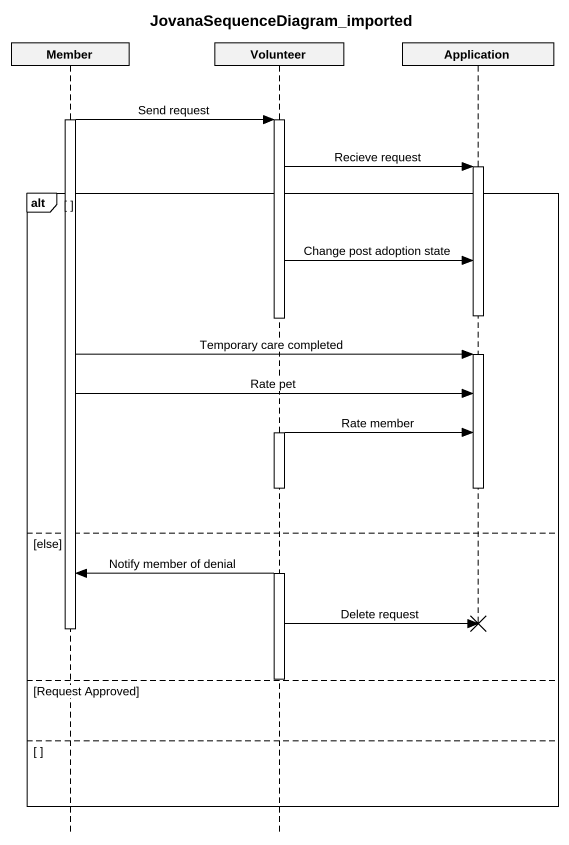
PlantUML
@startuml
title JovanaSequenceDiagram_imported
hide footbox
participant Member
participant Volunteer
participant Application

activate Member
Member -> Volunteer : Send request
activate Volunteer
Volunteer -> Application : Recieve request
activate Application
alt
  Volunteer -> Application : Change post adoption state
  deactivate Application
  deactivate Volunteer
  Member -> Application : Temporary care completed
  activate Application
  Member -> Application : Rate pet
  activate Volunteer
  Volunteer -> Application : Rate member
  deactivate Application
else else
  Volunteer -> Member : Notify member of denial
  Volunteer -> Application !! : Delete request
  deactivate Member
  deactivate Volunteer
else Request Approved
else
end
@enduml
